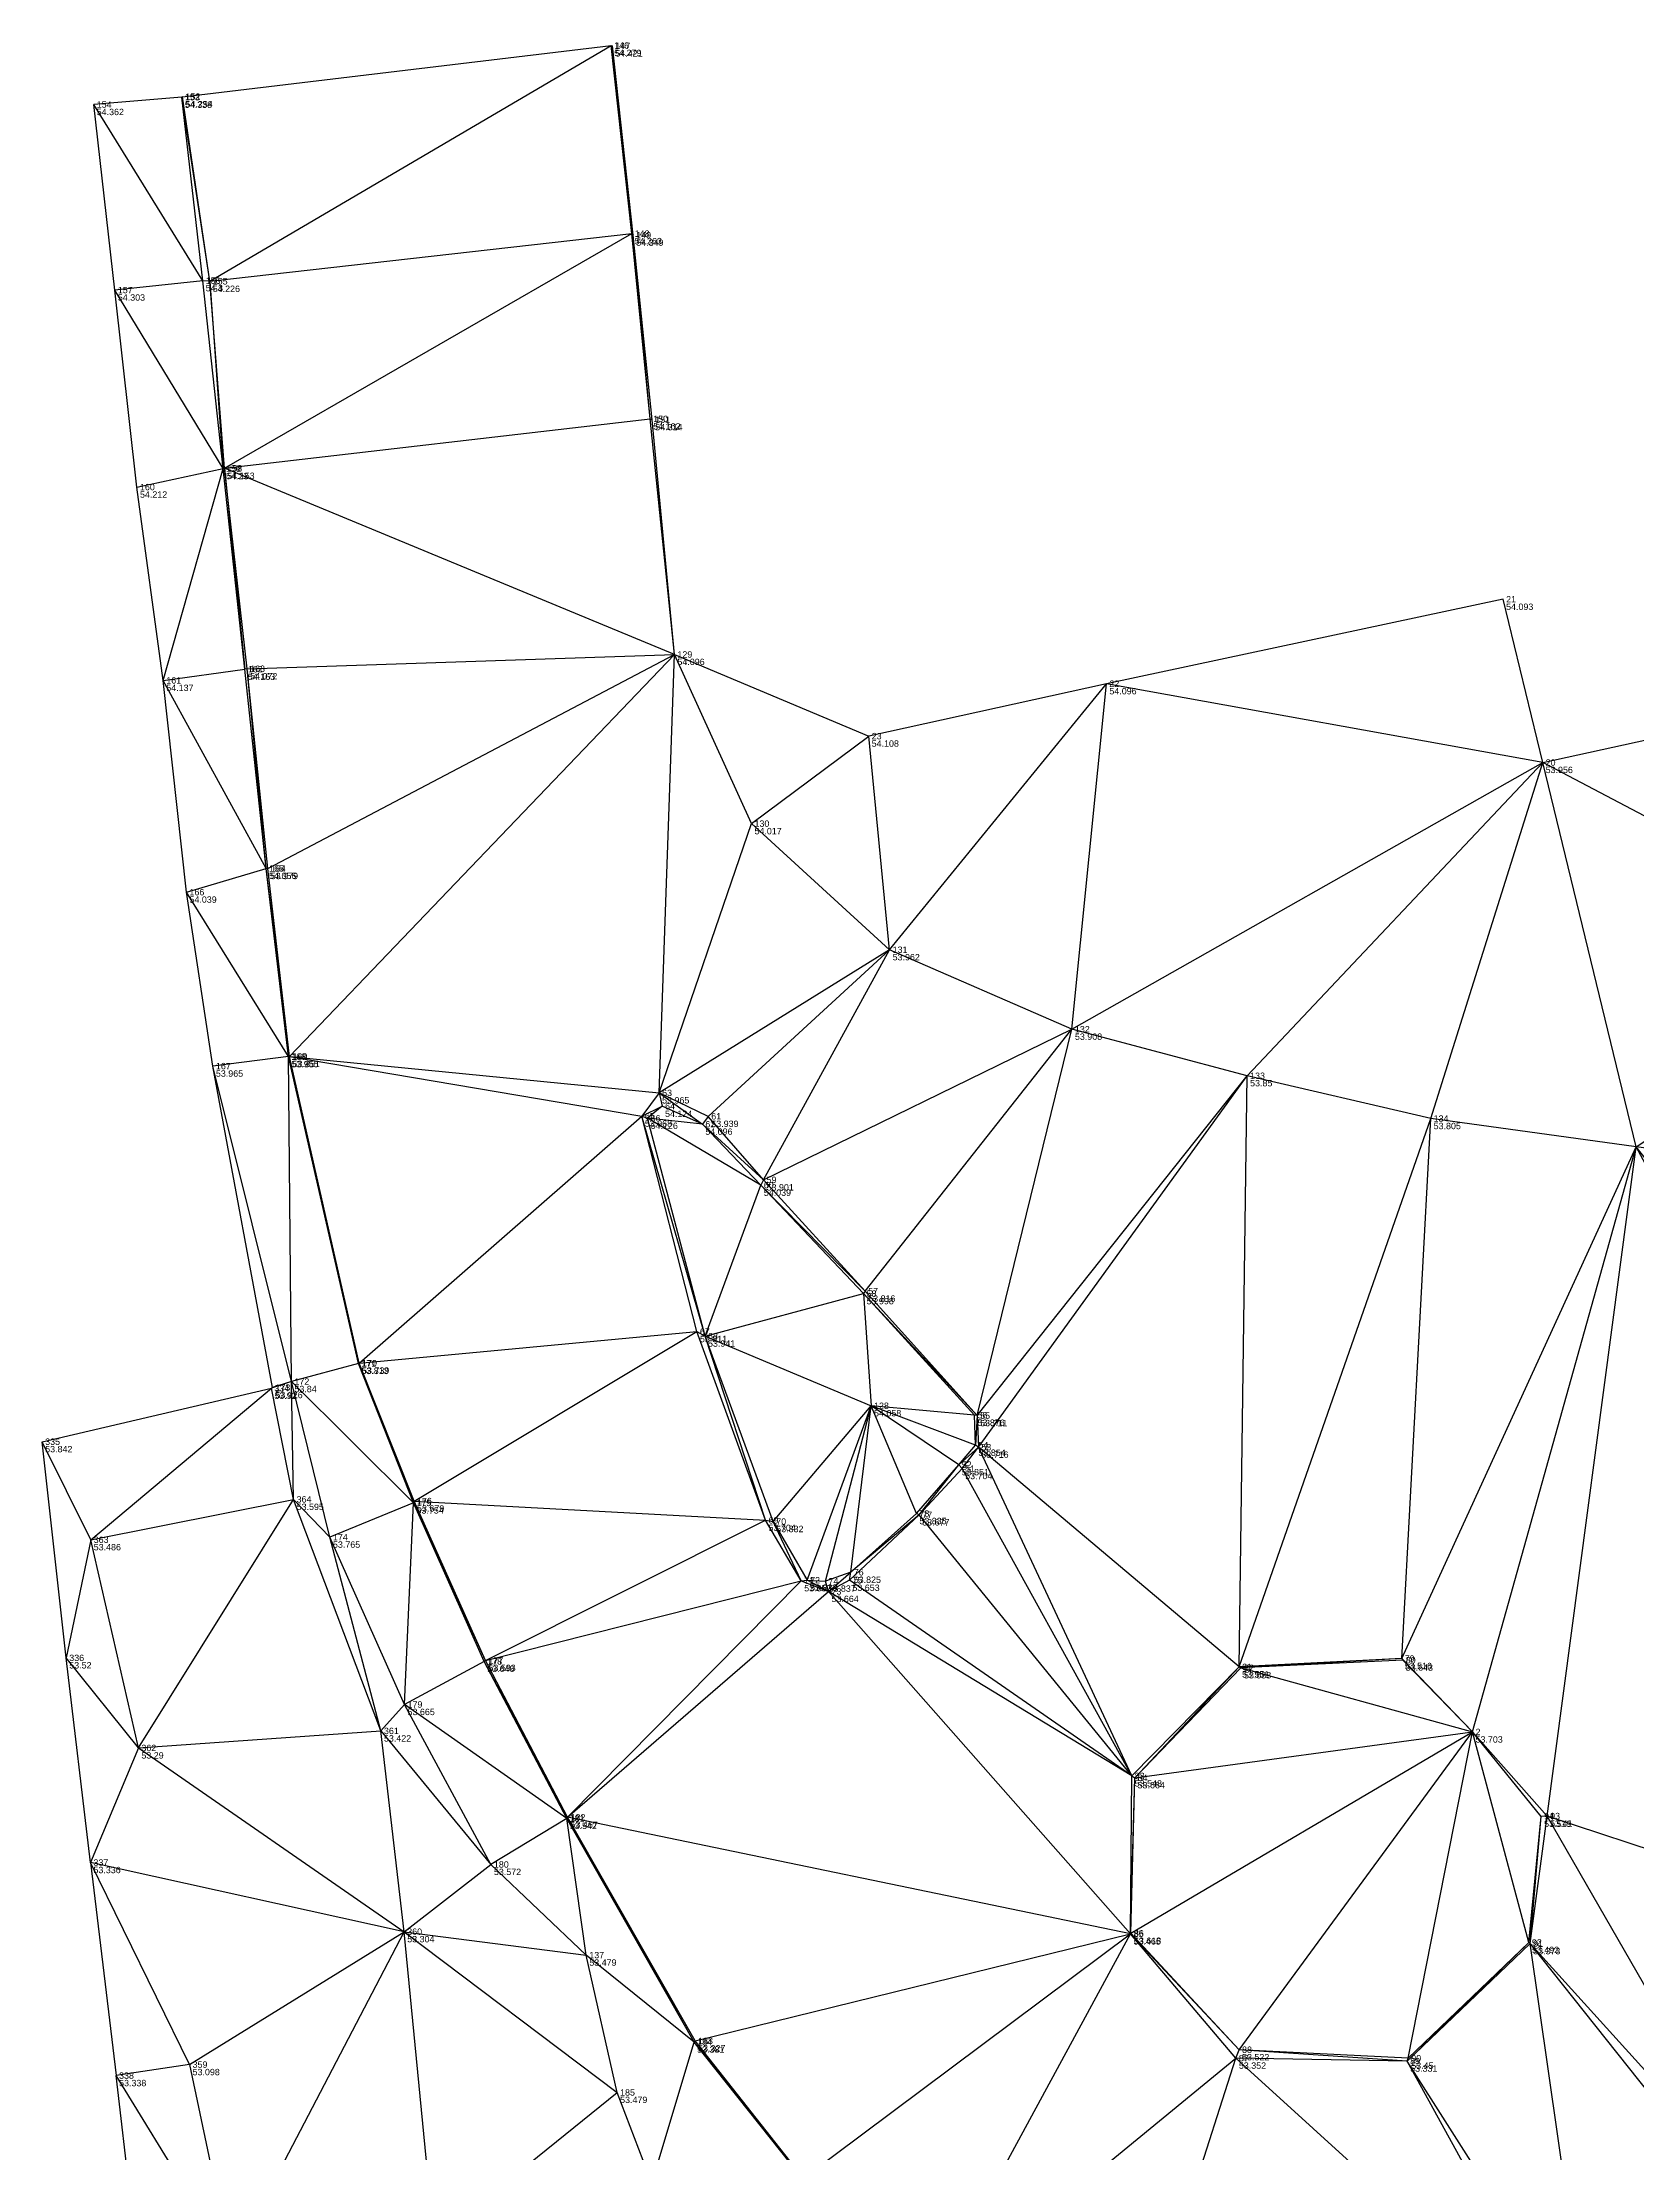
# Model space of a CAD drawing. Header units: millimetres. Extents: x 886 to 1006, y 4909 to 5107.
# Drawn here: x 913.04 to 950.59, y 5057.81 to 5107.48 of the extents above; entities that cross this region are included whole.
import ezdxf

# ---------------------------------------------------------------- set-up
doc = ezdxf.new("R2010")
doc.units = ezdxf.units.MM
for name, color, linetype in [('_Arestas', 8, 'Continuous'), ('_Cotas', 1, 'Continuous'), ('_Nomes', 7, 'Continuous')]:
    doc.layers.add(name, color=color, linetype=linetype)
doc.styles.get("Standard").update_dxf_attribs({"font": 'arial.ttf'})

msp = doc.modelspace()

# ---------------------------------------------------------------- linework, layer by layer
at = {"layer": '_Arestas'}
for p, q in [((916.337, 5106.203), (926.428, 5107.407)), ((916.98, 5101.86), (926.428, 5107.407)), ((926.428, 5107.407), (926.456, 5107.397)), ((926.91, 5102.981), (926.428, 5107.407)), ((926.91, 5102.981), (926.456, 5107.397)), ((926.947, 5102.944), (926.456, 5107.397)), ((916.323, 5106.19), (914.249, 5106.019)), ((914.746, 5101.655), (914.249, 5106.019)), ((916.814, 5101.875), (914.249, 5106.019)), ((916.337, 5106.203), (916.323, 5106.19)), ((916.98, 5101.86), (916.323, 5106.19)), ((916.814, 5101.875), (916.323, 5106.19)), ((916.98, 5101.86), (916.337, 5106.203)), ((916.98, 5101.86), (926.91, 5102.981)), ((917.324, 5097.461), (926.91, 5102.981)), ((926.91, 5102.981), (926.947, 5102.944)), ((927.346, 5098.624), (926.91, 5102.981)), ((927.346, 5098.624), (926.947, 5102.944)), ((927.394, 5098.604), (926.947, 5102.944)), ((916.814, 5101.875), (914.746, 5101.655)), ((917.293, 5097.454), (914.746, 5101.655)), ((915.267, 5097.02), (914.746, 5101.655)), ((916.98, 5101.86), (916.814, 5101.875)), ((917.293, 5097.454), (916.814, 5101.875)), ((917.324, 5097.461), (916.98, 5101.86)), ((916.98, 5101.86), (917.293, 5097.454)), ((917.324, 5097.461), (927.346, 5098.624)), ((927.916, 5093.083), (927.346, 5098.624)), ((927.346, 5098.624), (927.394, 5098.604)), ((927.916, 5093.083), (927.394, 5098.604)), ((915.267, 5097.02), (917.293, 5097.454)), ((915.886, 5092.473), (917.293, 5097.454)), ((917.324, 5097.461), (917.293, 5097.454)), ((917.806, 5092.734), (917.293, 5097.454)), ((917.86, 5092.747), (917.324, 5097.461)), ((917.324, 5097.461), (917.806, 5092.734)), ((927.916, 5093.083), (917.324, 5097.461)), ((915.886, 5092.473), (915.267, 5097.02)), ((947.419, 5094.38), (938.082, 5092.395)), ((948.35, 5090.542), (947.419, 5094.38)), ((917.86, 5092.747), (927.916, 5093.083)), ((918.346, 5088.047), (927.916, 5093.083)), ((918.859, 5083.625), (927.916, 5093.083)), ((927.556, 5082.77), (927.916, 5093.083)), ((929.73, 5089.103), (927.916, 5093.083)), ((927.916, 5093.083), (932.488, 5091.162)), ((915.886, 5092.473), (917.806, 5092.734)), ((917.86, 5092.747), (917.806, 5092.734)), ((918.306, 5088.051), (917.806, 5092.734)), ((918.306, 5088.051), (917.86, 5092.747)), ((918.346, 5088.047), (917.86, 5092.747)), ((916.432, 5087.491), (915.886, 5092.473)), ((918.306, 5088.051), (915.886, 5092.473)), ((938.082, 5092.395), (932.488, 5091.162)), ((932.981, 5086.137), (938.082, 5092.395)), ((937.271, 5084.267), (938.082, 5092.395)), ((948.35, 5090.542), (938.082, 5092.395)), ((948.35, 5090.542), (953.466, 5091.661)), ((929.73, 5089.103), (932.488, 5091.162)), ((932.981, 5086.137), (932.488, 5091.162)), ((937.271, 5084.267), (948.35, 5090.542)), ((941.394, 5083.173), (948.35, 5090.542)), ((945.714, 5082.166), (948.35, 5090.542)), ((950.549, 5081.498), (948.35, 5090.542)), ((957.163, 5085.901), (948.35, 5090.542)), ((927.556, 5082.77), (929.73, 5089.103)), ((932.981, 5086.137), (929.73, 5089.103)), ((916.432, 5087.491), (918.306, 5088.051)), ((918.346, 5088.047), (918.306, 5088.051)), ((918.859, 5083.625), (918.306, 5088.051)), ((918.829, 5083.622), (918.306, 5088.051)), ((918.859, 5083.625), (918.346, 5088.047)), ((917.054, 5083.4), (916.432, 5087.491)), ((918.829, 5083.622), (916.432, 5087.491)), ((932.981, 5086.137), (927.556, 5082.77)), ((928.713, 5082.218), (932.981, 5086.137)), ((930.014, 5080.723), (932.981, 5086.137)), ((937.271, 5084.267), (932.981, 5086.137)), ((950.549, 5081.498), (957.163, 5085.901)), ((930.014, 5080.723), (937.271, 5084.267)), ((932.406, 5078.107), (937.271, 5084.267)), ((935.041, 5075.178), (937.271, 5084.267)), ((941.394, 5083.173), (937.271, 5084.267)), ((918.829, 5083.622), (917.054, 5083.4)), ((918.902, 5075.979), (917.054, 5083.4)), ((918.455, 5075.838), (917.054, 5083.4)), ((918.859, 5083.625), (918.829, 5083.622)), ((920.494, 5076.413), (918.829, 5083.622)), ((920.478, 5076.405), (918.829, 5083.622)), ((918.902, 5075.979), (918.829, 5083.622)), ((920.494, 5076.413), (918.859, 5083.625)), ((918.859, 5083.625), (927.149, 5082.223)), ((918.859, 5083.625), (927.556, 5082.77)), ((935.041, 5075.178), (941.394, 5083.173)), ((935.069, 5074.435), (941.394, 5083.173)), ((941.206, 5069.267), (941.394, 5083.173)), ((945.714, 5082.166), (941.394, 5083.173)), ((927.556, 5082.77), (927.149, 5082.223)), ((928.713, 5082.218), (927.556, 5082.77)), ((927.556, 5082.77), (928.573, 5082.033)), ((927.556, 5082.77), (927.625, 5082.454)), ((920.494, 5076.413), (927.149, 5082.223)), ((927.149, 5082.223), (927.625, 5082.454)), ((927.149, 5082.223), (927.285, 5082.172)), ((928.636, 5077.048), (927.149, 5082.223)), ((928.445, 5077.155), (927.149, 5082.223)), ((927.625, 5082.454), (927.285, 5082.172)), ((928.636, 5077.048), (927.285, 5082.172)), ((929.949, 5080.598), (927.285, 5082.172)), ((928.573, 5082.033), (927.285, 5082.172)), ((928.573, 5082.033), (927.625, 5082.454)), ((928.713, 5082.218), (928.573, 5082.033)), ((930.014, 5080.723), (928.713, 5082.218)), ((941.206, 5069.267), (945.714, 5082.166)), ((945.034, 5069.464), (945.714, 5082.166)), ((950.549, 5081.498), (945.714, 5082.166)), ((930.014, 5080.723), (928.573, 5082.033)), ((929.949, 5080.598), (928.573, 5082.033)), ((945.034, 5069.464), (950.549, 5081.498)), ((946.7, 5067.736), (950.549, 5081.498)), ((948.456, 5065.759), (950.549, 5081.498)), ((956.009, 5080.782), (950.549, 5081.498)), ((961.302, 5061.5), (950.549, 5081.498)), ((962.888, 5065.861), (950.549, 5081.498)), ((930.014, 5080.723), (929.949, 5080.598)), ((932.406, 5078.107), (930.014, 5080.723)), ((928.636, 5077.048), (929.949, 5080.598)), ((932.406, 5078.107), (929.949, 5080.598)), ((932.368, 5078.047), (929.949, 5080.598)), ((928.636, 5077.048), (932.368, 5078.047)), ((932.406, 5078.107), (932.368, 5078.047)), ((935.041, 5075.178), (932.368, 5078.047)), ((934.979, 5075.187), (932.368, 5078.047)), ((932.368, 5078.047), (932.543, 5075.41)), ((935.041, 5075.178), (932.406, 5078.107)), ((920.494, 5076.413), (928.445, 5077.155)), ((921.788, 5073.169), (928.445, 5077.155)), ((928.445, 5077.155), (928.636, 5077.048)), ((930.061, 5072.715), (928.445, 5077.155)), ((930.061, 5072.715), (928.636, 5077.048)), ((930.242, 5072.686), (928.636, 5077.048)), ((928.636, 5077.048), (932.543, 5075.41)), ((920.478, 5076.405), (918.902, 5075.979)), ((920.494, 5076.413), (920.478, 5076.405)), ((921.788, 5073.169), (920.478, 5076.405)), ((921.774, 5073.124), (920.478, 5076.405)), ((921.788, 5073.169), (920.494, 5076.413)), ((913.036, 5074.565), (918.429, 5075.821)), ((914.178, 5072.258), (918.429, 5075.821)), ((918.902, 5075.979), (918.429, 5075.821)), ((918.429, 5075.821), (918.455, 5075.838)), ((918.954, 5073.208), (918.429, 5075.821)), ((918.902, 5075.979), (918.455, 5075.838)), ((918.954, 5073.208), (918.902, 5075.979)), ((919.808, 5072.319), (918.902, 5075.979)), ((921.774, 5073.124), (918.902, 5075.979)), ((930.242, 5072.686), (932.543, 5075.41)), ((931.04, 5071.306), (932.543, 5075.41)), ((931.472, 5071.284), (932.543, 5075.41)), ((932.066, 5071.493), (932.543, 5075.41)), ((934.979, 5075.187), (932.543, 5075.41)), ((934.607, 5074.024), (932.543, 5075.41)), ((935.001, 5074.481), (932.543, 5075.41)), ((933.611, 5072.874), (932.543, 5075.41)), ((935.041, 5075.178), (934.979, 5075.187)), ((935.001, 5074.481), (934.979, 5075.187)), ((935.041, 5075.178), (935.001, 5074.481)), ((935.041, 5075.178), (935.069, 5074.435)), ((914.178, 5072.258), (913.036, 5074.565)), ((913.603, 5069.48), (913.036, 5074.565)), ((934.607, 5074.024), (935.001, 5074.481)), ((935.069, 5074.435), (934.607, 5074.024)), ((934.688, 5073.933), (935.069, 5074.435)), ((935.069, 5074.435), (935.001, 5074.481)), ((941.206, 5069.267), (935.069, 5074.435)), ((938.679, 5066.702), (935.069, 5074.435)), ((933.611, 5072.874), (934.607, 5074.024)), ((933.678, 5072.843), (934.607, 5074.024)), ((933.678, 5072.843), (934.688, 5073.933)), ((934.688, 5073.933), (934.607, 5074.024)), ((938.679, 5066.702), (934.688, 5073.933)), ((914.178, 5072.258), (918.954, 5073.208)), ((915.3, 5067.361), (918.954, 5073.208)), ((918.954, 5073.208), (919.808, 5072.319)), ((921.009, 5067.761), (918.954, 5073.208)), ((921.774, 5073.124), (919.808, 5072.319)), ((921.564, 5068.383), (921.774, 5073.124)), ((921.788, 5073.169), (921.774, 5073.124)), ((923.469, 5069.419), (921.774, 5073.124)), ((923.439, 5069.397), (921.774, 5073.124)), ((923.469, 5069.419), (921.788, 5073.169)), ((921.788, 5073.169), (930.061, 5072.715)), ((923.469, 5069.419), (930.061, 5072.715)), ((930.061, 5072.715), (930.242, 5072.686)), ((930.9, 5071.293), (930.061, 5072.715)), ((932.034, 5071.304), (933.678, 5072.843)), ((932.066, 5071.493), (933.611, 5072.874)), ((933.678, 5072.843), (932.066, 5071.493)), ((933.678, 5072.843), (933.611, 5072.874)), ((938.679, 5066.702), (933.678, 5072.843)), ((914.178, 5072.258), (913.603, 5069.48)), ((915.3, 5067.361), (914.178, 5072.258)), ((921.009, 5067.761), (919.808, 5072.319)), ((921.564, 5068.383), (919.808, 5072.319)), ((930.9, 5071.293), (930.242, 5072.686)), ((930.242, 5072.686), (931.04, 5071.306)), ((923.469, 5069.419), (930.9, 5071.293)), ((925.401, 5065.729), (930.9, 5071.293)), ((930.9, 5071.293), (931.04, 5071.306)), ((930.9, 5071.293), (931.543, 5071.042)), ((931.543, 5071.042), (931.04, 5071.306)), ((931.04, 5071.306), (931.472, 5071.284)), ((932.066, 5071.493), (931.472, 5071.284)), ((931.543, 5071.042), (931.472, 5071.284)), ((931.543, 5071.042), (932.066, 5071.493)), ((932.034, 5071.304), (931.543, 5071.042)), ((932.034, 5071.304), (932.066, 5071.493)), ((938.679, 5066.702), (932.034, 5071.304)), ((925.401, 5065.729), (931.543, 5071.042)), ((938.652, 5062.986), (931.543, 5071.042)), ((938.679, 5066.702), (931.543, 5071.042)), ((915.3, 5067.361), (913.603, 5069.48)), ((914.172, 5064.665), (913.603, 5069.48)), ((923.439, 5069.397), (921.564, 5068.383)), ((923.469, 5069.419), (923.439, 5069.397)), ((925.401, 5065.729), (923.439, 5069.397)), ((925.38, 5065.703), (923.439, 5069.397)), ((925.401, 5065.729), (923.469, 5069.419)), ((938.679, 5066.702), (941.206, 5069.267)), ((941.206, 5069.267), (938.748, 5066.659)), ((938.748, 5066.659), (941.249, 5069.246)), ((945.034, 5069.464), (941.206, 5069.267)), ((941.206, 5069.267), (941.249, 5069.246)), ((945.034, 5069.464), (941.249, 5069.246)), ((945.057, 5069.426), (941.249, 5069.246)), ((941.249, 5069.246), (946.7, 5067.736)), ((945.034, 5069.464), (945.057, 5069.426)), ((945.034, 5069.464), (946.7, 5067.736)), ((945.057, 5069.426), (946.7, 5067.736)), ((921.009, 5067.761), (921.564, 5068.383)), ((923.596, 5064.62), (921.564, 5068.383)), ((925.38, 5065.703), (921.564, 5068.383)), ((915.3, 5067.361), (921.009, 5067.761)), ((921.009, 5067.761), (923.596, 5064.62)), ((921.557, 5063.039), (921.009, 5067.761)), ((915.3, 5067.361), (914.172, 5064.665)), ((915.3, 5067.361), (921.557, 5063.039)), ((938.661, 5063.001), (946.7, 5067.736)), ((938.748, 5066.659), (946.7, 5067.736)), ((941.205, 5060.262), (946.7, 5067.736)), ((945.188, 5060.063), (946.7, 5067.736)), ((948.456, 5065.759), (946.7, 5067.736)), ((948.313, 5065.751), (946.7, 5067.736)), ((948.027, 5062.785), (946.7, 5067.736)), ((938.652, 5062.986), (938.679, 5066.702)), ((938.652, 5062.986), (938.748, 5066.659)), ((938.661, 5063.001), (938.748, 5066.659)), ((938.679, 5066.702), (938.748, 5066.659)), ((925.38, 5065.703), (923.596, 5064.62)), ((925.401, 5065.729), (925.38, 5065.703)), ((928.403, 5060.47), (925.38, 5065.703)), ((928.381, 5060.441), (925.38, 5065.703)), ((925.842, 5062.488), (925.38, 5065.703)), ((928.403, 5060.47), (925.401, 5065.729)), ((938.652, 5062.986), (925.401, 5065.729)), ((948.027, 5062.785), (948.313, 5065.751)), ((948.056, 5062.757), (948.456, 5065.759)), ((948.056, 5062.757), (948.313, 5065.751)), ((948.456, 5065.759), (948.313, 5065.751)), ((961.302, 5061.5), (948.456, 5065.759)), ((953.881, 5056.329), (948.456, 5065.759)), ((921.557, 5063.039), (914.172, 5064.665)), ((916.505, 5059.912), (914.172, 5064.665)), ((914.172, 5064.665), (914.775, 5059.653)), ((921.557, 5063.039), (923.596, 5064.62)), ((925.842, 5062.488), (923.596, 5064.62)), ((916.505, 5059.912), (921.557, 5063.039)), ((917.49, 5055.253), (921.557, 5063.039)), ((921.557, 5063.039), (925.842, 5062.488)), ((921.557, 5063.039), (926.567, 5059.258)), ((922.259, 5055.779), (921.557, 5063.039)), ((928.403, 5060.47), (938.652, 5062.986)), ((930.953, 5057.243), (938.652, 5062.986)), ((933.796, 5054.052), (938.652, 5062.986)), ((938.652, 5062.986), (938.661, 5063.001)), ((938.652, 5062.986), (941.205, 5060.262)), ((941.13, 5060.064), (938.652, 5062.986)), ((941.205, 5060.262), (938.661, 5063.001)), ((945.161, 5059.994), (948.027, 5062.785)), ((945.188, 5060.063), (948.027, 5062.785)), ((945.188, 5060.063), (948.027, 5062.785)), ((948.056, 5062.757), (948.027, 5062.785)), ((928.381, 5060.441), (925.842, 5062.488)), ((926.567, 5059.258), (925.842, 5062.488)), ((945.161, 5059.994), (948.056, 5062.757)), ((953.311, 5056.154), (948.056, 5062.757)), ((949.414, 5053.318), (948.056, 5062.757)), ((953.881, 5056.329), (948.056, 5062.757)), ((927.381, 5057.122), (928.381, 5060.441)), ((928.403, 5060.47), (928.381, 5060.441)), ((930.953, 5057.243), (928.381, 5060.441)), ((930.941, 5057.228), (928.381, 5060.441)), ((930.953, 5057.243), (928.403, 5060.47)), ((916.505, 5059.912), (914.775, 5059.653)), ((916.505, 5059.912), (917.49, 5055.253)), ((933.796, 5054.052), (941.13, 5060.064)), ((938.014, 5050.33), (941.13, 5060.064)), ((941.13, 5060.064), (941.205, 5060.262)), ((945.161, 5059.994), (941.13, 5060.064)), ((949.117, 5052.801), (941.13, 5060.064)), ((945.161, 5059.994), (941.205, 5060.262)), ((945.188, 5060.063), (941.205, 5060.262)), ((945.161, 5059.994), (945.188, 5060.063)), ((949.414, 5053.318), (945.161, 5059.994)), ((949.117, 5052.801), (945.161, 5059.994)), ((917.49, 5055.253), (914.775, 5059.653)), ((915.342, 5054.785), (914.775, 5059.653)), ((922.259, 5055.779), (926.567, 5059.258)), ((927.381, 5057.122), (926.567, 5059.258))]:
    msp.add_line(p, q, dxfattribs=at)

# ---------------------------------------------------------------- texts
at = {"layer": '_Cotas'}
for s, p in [('54.279', (926.498, 5107.157)), ('54.421', (926.526, 5107.147)), ('54.338', (916.393, 5105.94)), ('54.254', (916.407, 5105.953)), ('54.362', (914.319, 5105.769)), ('54.263', (926.98, 5102.731)), ('54.349', (927.017, 5102.694)), ('54.303', (914.816, 5101.405)), ('54.3', (916.884, 5101.625)), ('54.226', (917.05, 5101.61)), ('54.162', (927.416, 5098.374)), ('54.314', (927.464, 5098.354)), ('54.23', (917.363, 5097.204)), ('54.153', (917.394, 5097.211)), ('54.212', (915.337, 5096.77)), ('54.093', (947.489, 5094.13)), ('54.163', (917.876, 5092.484)), ('54.072', (917.93, 5092.497)), ('54.096', (927.986, 5092.833)), ('54.137', (915.956, 5092.223)), ('54.096', (938.152, 5092.145)), ('54.108', (932.558, 5090.912)), ('53.956', (948.42, 5090.292)), ('54.017', (929.8, 5088.853)), ('54.056', (918.376, 5087.801)), ('53.979', (918.416, 5087.797)), ('54.039', (916.502, 5087.241)), ('53.962', (933.051, 5085.887)), ('53.908', (937.341, 5084.017)), ('53.965', (917.124, 5083.15)), ('53.955', (918.899, 5083.372)), ('53.851', (918.929, 5083.375)), ('53.965', (927.626, 5082.52)), ('53.85', (941.464, 5082.923)), ('54.124', (927.695, 5082.204)), ('53.968', (927.219, 5081.973)), ('54.126', (927.355, 5081.922)), ('54.096', (928.643, 5081.783)), ('53.939', (928.783, 5081.968)), ('53.805', (945.784, 5081.916)), ('54.039', (930.019, 5080.348)), ('53.901', (930.085, 5080.473)), ('53.998', (932.438, 5077.797)), ('53.816', (932.476, 5077.857)), ('53.811', (928.515, 5076.905)), ('53.941', (928.706, 5076.798)), ('53.813', (920.548, 5076.155)), ('53.739', (920.564, 5076.163)), ('53.92', (918.499, 5075.571)), ('53.926', (918.525, 5075.588)), ('53.84', (918.972, 5075.729)), ('54.058', (932.613, 5075.16)), ('53.876', (935.049, 5074.937)), ('53.711', (935.111, 5074.928)), ('53.842', (913.106, 5074.315)), ('53.854', (935.071, 5074.231)), ('53.716', (935.139, 5074.185)), ('53.851', (934.677, 5073.774)), ('53.704', (934.758, 5073.683)), ('53.595', (919.024, 5072.958)), ('53.754', (921.845, 5072.874)), ('53.679', (921.858, 5072.919)), ('53.835', (933.681, 5072.624)), ('53.677', (933.748, 5072.593)), ('53.765', (919.879, 5072.069)), ('53.704', (930.131, 5072.465)), ('53.832', (930.312, 5072.436)), ('53.486', (914.248, 5072.008)), ('53.825', (932.136, 5071.243)), ('53.659', (930.97, 5071.043)), ('53.833', (931.11, 5071.056)), ('53.837', (931.542, 5071.034)), ('53.664', (931.613, 5070.792)), ('53.653', (932.104, 5071.054)), ('53.52', (913.673, 5069.23)), ('53.646', (923.509, 5069.147)), ('53.593', (923.539, 5069.169)), ('53.516', (945.104, 5069.214)), ('53.643', (945.127, 5069.176)), ('53.551', (941.276, 5069.017)), ('53.688', (941.319, 5068.996)), ('53.665', (921.635, 5068.133)), ('53.29', (915.37, 5067.111)), ('53.422', (921.079, 5067.511)), ('53.703', (946.77, 5067.486)), ('53.548', (938.749, 5066.452)), ('53.664', (938.818, 5066.409)), ('53.542', (925.45, 5065.453)), ('53.467', (925.471, 5065.479)), ('53.519', (948.384, 5065.501)), ('53.41', (948.526, 5065.509)), ('53.336', (914.242, 5064.415)), ('53.572', (923.667, 5064.37)), ('53.304', (921.627, 5062.789)), ('53.465', (938.722, 5062.736)), ('53.618', (938.731, 5062.751)), ('53.479', (925.912, 5062.238)), ('53.492', (948.097, 5062.535)), ('53.373', (948.126, 5062.507)), ('53.381', (928.451, 5060.191)), ('53.327', (928.473, 5060.22)), ('53.098', (916.575, 5059.662)), ('53.352', (941.2, 5059.814)), ('53.522', (941.275, 5060.012)), ('53.331', (945.231, 5059.744)), ('53.45', (945.258, 5059.813)), ('53.338', (914.845, 5059.403)), ('53.479', (926.637, 5059.008))]:
    msp.add_text(s, height=0.15, dxfattribs=at).set_placement(p)
at = {"layer": '_Nomes'}
for s, p in [('146', (926.498, 5107.332)), ('147', (926.526, 5107.322)), ('154', (914.319, 5105.944)), ('153', (916.393, 5106.115)), ('152', (916.407, 5106.128)), ('148', (926.98, 5102.906)), ('149', (927.017, 5102.869)), ('157', (914.816, 5101.58)), ('156', (916.884, 5101.8)), ('155', (917.05, 5101.785)), ('150', (927.416, 5098.549)), ('151', (927.464, 5098.529)), ('160', (915.337, 5096.945)), ('159', (917.363, 5097.379)), ('158', (917.394, 5097.386)), ('21', (947.489, 5094.305)), ('129', (927.986, 5093.008)), ('162', (917.876, 5092.659)), ('163', (917.93, 5092.672)), ('161', (915.956, 5092.398)), ('22', (938.152, 5092.32)), ('23', (932.558, 5091.087)), ('20', (948.42, 5090.467)), ('130', (929.8, 5089.028)), ('165', (918.376, 5087.976)), ('164', (918.416, 5087.972)), ('166', (916.502, 5087.416)), ('131', (933.051, 5086.062)), ('132', (937.341, 5084.192)), ('168', (918.899, 5083.547)), ('169', (918.929, 5083.55)), ('167', (917.124, 5083.325)), ('133', (941.464, 5083.098)), ('63', (927.626, 5082.695)), ('65', (927.219, 5082.148)), ('66', (927.355, 5082.097)), ('64', (927.695, 5082.379)), ('61', (928.783, 5082.144)), ('134', (945.784, 5082.091)), ('62', (928.643, 5081.958)), ('60', (930.019, 5080.523)), ('59', (930.085, 5080.648)), ('57', (932.476, 5078.032)), ('58', (932.438, 5077.972)), ('67', (928.515, 5077.08)), ('68', (928.706, 5076.973)), ('171', (920.548, 5076.33)), ('170', (920.564, 5076.338)), ('334', (918.499, 5075.746)), ('173', (918.525, 5075.763)), ('172', (918.972, 5075.904)), ('128', (932.613, 5075.335)), ('56', (935.049, 5075.112)), ('55', (935.111, 5075.103)), ('335', (913.106, 5074.49)), ('54', (935.071, 5074.407)), ('53', (935.139, 5074.36)), ('52', (934.677, 5073.949)), ('51', (934.758, 5073.858)), ('364', (919.024, 5073.133)), ('176', (921.858, 5073.094)), ('175', (921.845, 5073.049)), ('69', (930.131, 5072.64)), ('70', (930.312, 5072.611)), ('78', (933.681, 5072.799)), ('77', (933.748, 5072.768)), ('363', (914.248, 5072.183)), ('174', (919.879, 5072.244)), ('71', (930.97, 5071.218)), ('72', (931.11, 5071.231)), ('74', (931.542, 5071.209)), ('75', (932.104, 5071.229)), ('76', (932.136, 5071.418)), ('73', (931.613, 5070.967)), ('336', (913.673, 5069.405)), ('178', (923.509, 5069.322)), ('177', (923.539, 5069.344)), ('81', (941.276, 5069.192)), ('82', (941.319, 5069.171)), ('79', (945.104, 5069.389)), ('80', (945.127, 5069.351)), ('179', (921.635, 5068.308)), ('361', (921.079, 5067.686)), ('2', (946.77, 5067.661)), ('362', (915.37, 5067.286)), ('83', (938.749, 5066.627)), ('84', (938.818, 5066.584)), ('181', (925.45, 5065.628)), ('182', (925.471, 5065.654)), ('94', (948.384, 5065.676)), ('93', (948.526, 5065.684)), ('337', (914.242, 5064.59)), ('180', (923.667, 5064.545)), ('360', (921.627, 5062.964)), ('85', (938.722, 5062.911)), ('86', (938.731, 5062.926)), ('92', (948.097, 5062.711)), ('91', (948.126, 5062.682)), ('137', (925.912, 5062.413)), ('184', (928.451, 5060.366)), ('183', (928.473, 5060.395)), ('88', (941.275, 5060.187)), ('359', (916.575, 5059.837)), ('87', (941.2, 5059.989)), ('89', (945.231, 5059.919)), ('90', (945.258, 5059.988)), ('338', (914.845, 5059.578)), ('185', (926.637, 5059.183))]:
    msp.add_text(s, height=0.15, dxfattribs=at).set_placement(p)

doc.saveas('drawing.dxf')
